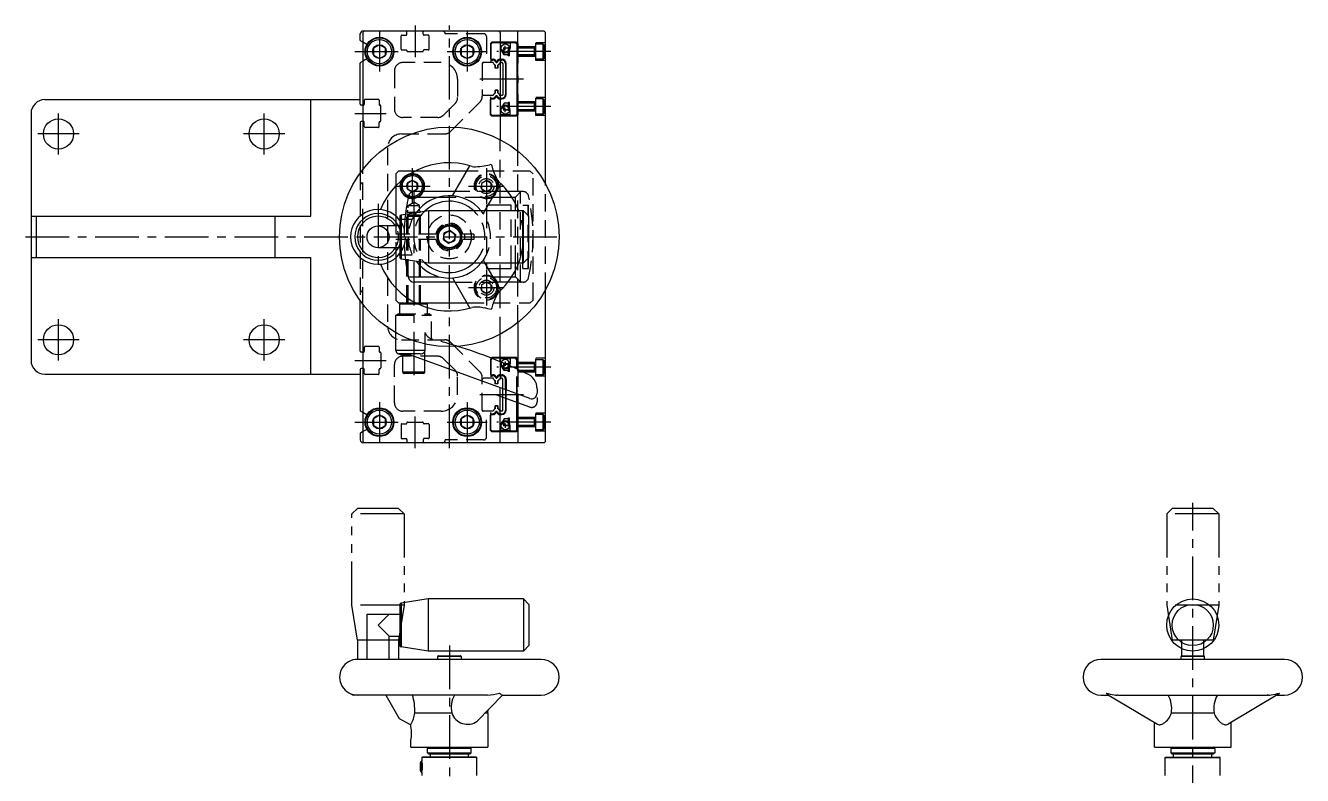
# Model space of a CAD drawing. Extents: x -2 to 500, y -8 to 573.
# Drawn here: x -2 to 463.5, y 299.7 to 572.9 of the extents above; entities that cross this region are included whole.
import ezdxf

# ---------------------------------------------------------------- set-up
doc = ezdxf.new("R2010")
doc.units = 0
doc.header["$LTSCALE"] = 0.5
for name, pattern in [('CENTER', [50.8, 31.75, -6.35, 6.35, -6.35]), ('DASHED', [19.05, 12.7, -6.35]), ('PHANTOM', [63.5, 31.75, -6.35, 6.35, -6.35, 6.35, -6.35])]:
    doc.linetypes.add(name, pattern=pattern)
for name, color, linetype in [('MSM_CENTER', 1, 'CENTER'), ('MSM_CONTINUOUS', 7, 'CONTINUOUS'), ('MSM_DASHED', 4, 'DASHED'), ('MSM_IMAGINARY', 6, 'PHANTOM')]:
    doc.layers.add(name, color=color, linetype=linetype)

msp = doc.modelspace()

# ---------------------------------------------------------------- linework, layer by layer
at = {"layer": 'MSM_CENTER'}
for p, q in [((140, 572.93), (140, 561.43)), ((152.5, 418.93), (152.5, 572.93)), ((127, 570.68), (127, 556.18)), ((159, 570.68), (159, 556.18)), ((118, 563.43), (134.25, 563.43)), ((151.75, 563.43), (166.25, 563.43)), ((189.5, 563.43), (169.79, 563.43)), ((179.5, 553.43), (162.5, 553.43)), ((10, 525.93), (10, 540.93)), ((85, 525.93), (85, 540.93)), ((118, 540.93), (129.5, 540.93)), ((189.5, 543.43), (169.79, 543.43)), ((17.5, 533.43), (2.5, 533.43)), ((92.5, 533.43), (77.5, 533.43)), ((139, 520.93), (139, 507.93)), ((166, 520.93), (166, 507.93)), ((132.5, 514.43), (145.5, 514.43)), ((139.5, 512.19), (139.5, 444.13)), ((159.5, 514.43), (172.5, 514.43)), ((126.5, 507.93), (126.5, 483.93)), ((-2, 495.93), (194.5, 495.93)), ((166, 483.93), (166, 470.93)), ((159.5, 477.43), (172.5, 477.43)), ((10, 450.93), (10, 465.93)), ((85, 450.93), (85, 465.93)), ((17.5, 458.43), (2.5, 458.43)), ((92.5, 458.43), (77.5, 458.43)), ((118, 450.93), (129.5, 450.93)), ((189.5, 448.43), (169.79, 448.43)), ((179.5, 438.43), (162.5, 438.43)), ((127, 435.68), (127, 421.18)), ((159, 435.68), (159, 421.18)), ((118, 428.43), (134.25, 428.43)), ((140, 418.93), (140, 430.43)), ((151.75, 428.43), (166.25, 428.43)), ((189.5, 428.43), (169.79, 428.43)), ((423.49, 8), (423.49, 399)), ((152.5, 347.05), (152.5, 8))]:
    msp.add_line(p, q, dxfattribs=at)
at = {"layer": 'MSM_CONTINUOUS'}
for p, q in [((120, 567.64), (120, 569.93)), ((121.5, 570.93), (121, 570.43)), ((121.5, 570.93), (121, 570.93)), ((121, 570.43), (121, 520.7)), ((177.5, 570.93), (121.5, 570.93)), ((170.5, 570.93), (171, 570.43)), ((171, 570.43), (171, 531.39)), ((177.5, 527.15), (177.5, 570.93)), ((187, 570.93), (177.5, 570.93)), ((187.5, 570.43), (187, 570.93)), ((187.5, 515.29), (187.5, 570.43)), ((121, 566.89), (120.15, 567.38)), ((127, 565.93), (124.83, 564.68)), ((124.83, 564.68), (124.83, 562.18)), ((129.17, 564.68), (127, 565.93)), ((129.17, 562.18), (129.17, 564.68)), ((159, 565.93), (156.83, 564.68)), ((156.83, 564.68), (156.83, 562.18)), ((161.17, 564.68), (159, 565.93)), ((161.17, 562.18), (161.17, 564.68)), ((177, 566.93), (171, 566.93)), ((176.7, 566.73), (171, 566.73)), ((171.1, 566.68), (171, 566.68)), ((171.1, 564.73), (171.1, 566.68)), ((174.7, 566.48), (171.1, 566.48)), ((173.7, 564.73), (172.1, 564.73)), ((172.9, 563.93), (172.9, 565.53)), ((176.6, 566.68), (174.7, 566.68)), ((174.7, 566.68), (174.7, 564.73)), ((177.1, 566.18), (176.6, 566.68)), ((177.2, 566.23), (176.7, 566.73)), ((177.5, 566.43), (177, 566.93)), ((177.1, 566.18), (177.1, 540.68)), ((177.2, 566.23), (177.2, 540.63)), ((177.5, 566.43), (177.5, 559.23)), ((120, 544.23), (120, 559.21)), ((121, 559.96), (120.15, 559.47)), ((124.83, 562.18), (127, 560.93)), ((127, 560.93), (129.17, 562.18)), ((156.83, 562.18), (159, 560.93)), ((159, 560.93), (161.17, 562.18)), ((171.7, 559.43), (171, 559.43)), ((171.01, 560.66), (171.01, 560.36)), ((171.01, 560.66), (171.63, 560.66)), ((171.01, 560.36), (171.63, 560.36)), ((171.63, 560.36), (171.63, 560.66)), ((172, 559.13), (171.7, 559.43)), ((172, 559.13), (172, 547.73)), ((172.93, 559.06), (172.93, 547.8)), ((172.93, 559.06), (173.23, 559.06)), ((173.23, 547.8), (173.23, 559.06)), ((177.25, 558.83), (177.5, 559.23)), ((177.25, 558.83), (177.25, 548.03)), ((177.5, 554.63), (177.25, 555.03)), ((177.5, 554.63), (177.5, 552.23)), ((173.23, 553.43), (172.93, 553.43)), ((177.5, 552.23), (177.25, 551.83)), ((5, 545.93), (120, 545.93)), ((102, 503.43), (102, 545.93)), ((171.7, 547.43), (171, 547.43)), ((171.01, 546.2), (171.01, 546.5)), ((171.01, 546.5), (171.63, 546.5)), ((171.01, 546.2), (171.63, 546.2)), ((171.63, 546.5), (171.63, 546.2)), ((172, 547.73), (171.7, 547.43)), ((172.93, 547.8), (173.23, 547.8)), ((177.25, 548.03), (177.5, 547.63)), ((177.5, 547.63), (177.5, 540.43)), ((0, 540.93), (0, 450.93)), ((121, 543.93), (120.3, 543.93)), ((171.1, 540.18), (171, 540.18)), ((176.7, 540.13), (171, 540.13)), ((171.1, 542.13), (171.1, 540.18)), ((174.7, 540.38), (171.1, 540.38)), ((173.7, 542.13), (172.1, 542.13)), ((172.9, 541.33), (172.9, 542.93)), ((174.7, 540.18), (174.7, 542.13)), ((176.6, 540.18), (174.7, 540.18)), ((177.1, 540.68), (176.6, 540.18)), ((177.2, 540.63), (176.7, 540.13)), ((177.5, 540.43), (177, 539.93)), ((120, 537.63), (120, 519.37)), ((121, 537.93), (120.3, 537.93)), ((177, 539.93), (171, 539.93)), ((153.63, 510.88), (159.97, 521.87)), ((158.85, 519.93), (140.13, 519.93)), ((133, 514.6), (133, 503.53)), ((139, 516.43), (137.27, 515.43)), ((137.27, 515.43), (137.27, 513.43)), ((137.27, 513.43), (139, 512.43)), ((140.73, 515.43), (139, 516.43)), ((139, 512.43), (140.73, 513.43)), ((154.52, 512.43), (139.59, 512.43)), ((140.73, 513.43), (140.73, 515.43)), ((165.49, 505.43), (171.23, 515.37)), ((173.87, 512.43), (169.53, 512.43)), ((137.54, 510.43), (137.63, 510.86)), ((137.54, 510.43), (148.67, 510.43)), ((175, 507.43), (166.65, 507.43)), ((168.38, 510.43), (175.28, 510.43)), ((175, 505.43), (175, 507.43)), ((176.55, 505.43), (176.55, 508.21)), ((0, 503.43), (102, 503.43)), ((1.83, 503.43), (1.83, 488.43)), ((88.98, 488.43), (88.98, 503.43)), ((134.5, 503.38), (134.5, 488.47)), ((144.84, 505.43), (134.93, 503.88)), ((134.93, 503.88), (134.93, 487.98)), ((179.5, 505.43), (144.84, 505.43)), ((144.84, 505.43), (144.84, 486.43)), ((166, 506.31), (166, 505.43)), ((181.5, 503.43), (179.5, 505.43)), ((179.5, 486.43), (179.5, 505.43)), ((181.5, 488.43), (181.5, 503.43)), ((134.5, 499.93), (126.5, 499.93)), ((134.1, 502.43), (134.5, 502.43)), ((150.57, 499.72), (150.42, 500.03)), ((152.81, 498.26), (150.63, 497.36)), ((151.19, 499.97), (151.08, 500.3)), ((152.81, 498.26), (154.68, 496.83)), ((179.3, 492.64), (179.3, 499.21)), ((150.32, 495.03), (150.63, 497.36)), ((150.32, 495.03), (152.19, 493.59)), ((152.19, 493.59), (154.37, 494.49)), ((154.68, 496.83), (154.37, 494.49)), ((134.5, 491.93), (126.5, 491.93)), ((134.1, 489.43), (134.5, 489.43)), ((-0.02, 488.43), (1.82, 488.43)), ((1.83, 488.43), (102, 488.43)), ((102, 445.93), (102, 488.43)), ((133, 488.33), (133, 477.25)), ((134.93, 487.98), (144.84, 486.43)), ((144.84, 486.43), (179.5, 486.43)), ((171.23, 476.48), (165.49, 486.43)), ((166, 486.43), (166, 485.54)), ((166.65, 484.43), (175, 484.43)), ((175, 484.43), (175, 486.43)), ((176.55, 483.65), (176.55, 486.43)), ((179.5, 486.43), (181.5, 488.43)), ((137.54, 481.43), (148.67, 481.43)), ((137.54, 481.43), (137.63, 481)), ((153.63, 480.97), (159.97, 469.98)), ((168.38, 481.43), (175.28, 481.43)), ((154.52, 479.43), (139.59, 479.43)), ((173.87, 479.43), (169.53, 479.43)), ((187.5, 421.43), (187.5, 476.56)), ((120, 454.23), (120, 472.73)), ((121, 471.39), (121, 421.43)), ((140.13, 471.93), (158.85, 471.93)), ((144.5, 471.43), (141.15, 471.43)), ((144.5, 471.43), (144, 471.93)), ((144.5, 470.14), (144.5, 471.43)), ((133, 454.57), (133, 461)), ((177.5, 464.7), (177.5, 447.59)), ((143.65, 454.57), (143.65, 456.92)), ((171, 450.44), (171, 460.46)), ((121, 453.93), (120.3, 453.93)), ((143.65, 454.57), (133, 454.57)), ((141.86, 453.31), (133.97, 453.31)), ((138.03, 452.99), (135.4, 452.99)), ((135.5, 446.63), (135.5, 452.99)), ((181.82, 437.05), (137.14, 453.31)), ((143.5, 446.63), (143.5, 454.07)), ((177, 451.93), (171, 451.93)), ((176.7, 451.73), (171, 451.73)), ((171.1, 451.68), (171, 451.68)), ((171.1, 450.4), (171.1, 451.68)), ((176.6, 451.68), (174.7, 451.68)), ((174.7, 451.68), (174.7, 449.73)), ((177.1, 451.18), (176.6, 451.68)), ((177.2, 451.23), (176.7, 451.73)), ((177.5, 451.43), (177, 451.93)), ((120, 447.63), (120, 432.64)), ((121, 447.93), (120.3, 447.93)), ((174.7, 451.48), (171.1, 451.48)), ((173.7, 449.73), (172.1, 449.73)), ((172.9, 450.53), (172.9, 448.93)), ((177.1, 447.78), (177.1, 451.18)), ((177.2, 447.73), (177.2, 451.23)), ((5, 445.93), (120, 445.93)), ((143.5, 446.63), (135.5, 446.63)), ((143, 446.13), (136, 446.13)), ((171, 421.43), (171, 440.98)), ((172, 432.73), (172, 440.62)), ((172.93, 440.28), (172.93, 432.8)), ((173.23, 438.43), (172.93, 438.43)), ((173.23, 432.8), (173.23, 440.17)), ((177.1, 425.68), (177.1, 438.76)), ((177.2, 425.63), (177.2, 438.73)), ((177.25, 433.03), (177.25, 438.71)), ((177.5, 438.62), (177.5, 420.93)), ((184.5, 440.51), (184.5, 438.93)), ((177.5, 437.23), (177.25, 436.83)), ((177.25, 433.03), (177.5, 432.63)), ((121, 431.89), (120.15, 432.38)), ((127, 430.93), (124.83, 429.68)), ((124.83, 429.68), (124.83, 427.18)), ((129.17, 429.68), (127, 430.93)), ((129.17, 427.18), (129.17, 429.68)), ((159, 430.93), (156.83, 429.68)), ((156.83, 429.68), (156.83, 427.18)), ((161.17, 429.68), (159, 430.93)), ((161.17, 427.18), (161.17, 429.68)), ((171.7, 432.43), (171, 432.43)), ((171.01, 431.2), (171.01, 431.5)), ((171.01, 431.5), (171.63, 431.5)), ((171.01, 431.2), (171.63, 431.2)), ((171.63, 431.5), (171.63, 431.2)), ((172, 432.73), (171.7, 432.43)), ((172.93, 432.8), (173.23, 432.8)), ((120, 424.21), (120, 421.93)), ((121, 424.96), (120.15, 424.47)), ((124.83, 427.18), (127, 425.93)), ((127, 425.93), (129.17, 427.18)), ((156.83, 427.18), (159, 425.93)), ((159, 425.93), (161.17, 427.18)), ((171.1, 425.18), (171, 425.18)), ((176.7, 425.13), (171, 425.13)), ((177, 424.93), (171, 424.93)), ((171.1, 427.13), (171.1, 425.18)), ((174.7, 425.38), (171.1, 425.38)), ((173.7, 427.13), (172.1, 427.13)), ((172.9, 427.93), (172.9, 426.33)), ((174.7, 425.18), (174.7, 427.13)), ((176.6, 425.18), (174.7, 425.18)), ((177.1, 425.68), (176.6, 425.18)), ((177.2, 425.63), (176.7, 425.13)), ((177.5, 425.43), (177, 424.93)), ((121, 421.43), (121.5, 420.93)), ((187, 420.93), (121, 420.93)), ((171, 421.43), (170.5, 420.93)), ((187.5, 421.43), (187, 420.93)), ((187.5, 421.43), (187, 420.93)), ((144.83, 364), (134.92, 362.43)), ((179.5, 364), (144.83, 364)), ((144.83, 364), (144.83, 345)), ((179.5, 364), (179.5, 345)), ((179.5, 364), (181.5, 362)), ((122.5, 342), (122.5, 358.5)), ((122.5, 358.5), (134.5, 358.5)), ((130.5, 358.5), (126.5, 354.5)), ((134.5, 361.94), (134.5, 347.06)), ((134.92, 362.43), (134.92, 346.57)), ((181.5, 362), (181.5, 347)), ((126.5, 354.5), (130.5, 350.5)), ((130.5, 342), (130.5, 350.5)), ((130.5, 350.5), (134.5, 350.5)), ((144.83, 345), (134.92, 346.57)), ((179.5, 345), (144.83, 345)), ((179.5, 345), (181.5, 347)), ((419.49, 343.3), (419.49, 345.88)), ((427.48, 343.3), (427.48, 345.88)), ((186, 342), (119, 342)), ((156.75, 343.05), (148.25, 343.05)), ((148.25, 342), (148.25, 343.05)), ((148.5, 343.3), (156.5, 343.3)), ((156.75, 343.05), (156.75, 342)), ((456.99, 342), (389.99, 342)), ((419.24, 342), (419.24, 343.05)), ((427.74, 343.05), (419.24, 343.05)), ((419.49, 343.3), (427.49, 343.3)), ((427.73, 342), (427.73, 343.05)), ((116.04, 329.72), (117.43, 329)), ((166.39, 329), (117.43, 329)), ((119.14, 329), (120.04, 329.05)), ((120.04, 329.05), (119.98, 329)), ((129.33, 329), (134.17, 320.43)), ((162.69, 319.47), (171.88, 329)), ((171.88, 329), (186, 329)), ((389.99, 329), (392.7, 329)), ((392.42, 329.17), (410.62, 318.4)), ((396.21, 329), (396.21, 329.01)), ((396.21, 329), (450.77, 329)), ((454.56, 329.17), (436.36, 318.4)), ((450.77, 329), (450.77, 329.01)), ((454.28, 329), (456.99, 329)), ((139.94, 322.5), (153.43, 322.5)), ((165.61, 322.5), (166.5, 322.5)), ((166.5, 322.5), (166.59, 323.51)), ((166.5, 322.5), (166.5, 310)), ((415.7, 322.5), (431.28, 322.5)), ((134.17, 320.43), (138.5, 318.2)), ((138.5, 317.5), (138.5, 318.2)), ((409.49, 310), (409.49, 319.06)), ((437.49, 310), (437.49, 319.06)), ((138.5, 310), (138.5, 312.5)), ((138.5, 310), (166.5, 310)), ((144.5, 309.5), (145, 310)), ((144.5, 307.9), (144.5, 309.5)), ((160.5, 309.5), (144.5, 309.5)), ((144.5, 307.9), (160.5, 307.9)), ((145, 307.4), (144.5, 307.9)), ((160, 307.4), (145, 307.4)), ((145.5, 307.4), (145.5, 306.4)), ((159.5, 306.4), (159.5, 307.4)), ((160.5, 309.5), (160, 310)), ((160, 307.4), (160.5, 307.9)), ((160.5, 307.9), (160.5, 309.5)), ((409.49, 310), (437.49, 310)), ((415.49, 309.5), (415.99, 310)), ((415.49, 309.5), (415.99, 310)), ((431.49, 309.5), (415.49, 309.5)), ((415.49, 309.5), (415.49, 307.9)), ((415.49, 307.9), (431.49, 307.9)), ((415.49, 307.9), (415.99, 307.4)), ((430.99, 307.4), (415.99, 307.4)), ((416.49, 306.4), (416.49, 307.4)), ((430.49, 306.4), (430.49, 307.4)), ((431.49, 309.5), (430.99, 310)), ((431.49, 307.9), (430.99, 307.4)), ((431.49, 309.5), (431.49, 307.9)), ((142, 304.47), (142.25, 304.9)), ((142, 301.33), (142, 304.47)), ((142.25, 300.9), (142.25, 304.9)), ((142.5, 304.9), (142.25, 304.9)), ((142.5, 306.2), (142.7, 306.4)), ((162.5, 306.2), (142.5, 306.2)), ((142.5, 306.2), (142.5, 304.9)), ((162.3, 306.4), (142.7, 306.4)), ((162.3, 306.4), (162.5, 306.2)), ((162.5, 299.7), (162.5, 306.2)), ((413.49, 306.2), (413.69, 306.4)), ((413.49, 306.2), (433.49, 306.2)), ((413.49, 299.7), (413.49, 306.2)), ((413.69, 306.4), (433.29, 306.4)), ((433.49, 306.2), (433.29, 306.4)), ((433.49, 299.7), (433.49, 306.2)), ((142.25, 300.9), (142, 301.33)), ((142.25, 300.9), (142.5, 300.9)), ((142.5, 300.9), (142.5, 299.7))]:
    msp.add_line(p, q, dxfattribs=at)
for centre, radius in [((127, 563.43), 5.25), ((127, 563.43), 5), ((159, 563.43), 5.25), ((159, 563.43), 5), ((127, 563.43), 4.4), ((127, 563.43), 2.5), ((159, 563.43), 4.4), ((159, 563.43), 2.5), ((172.9, 564.73), 1.5), ((172.9, 542.13), 1.5), ((10, 533.43), 5.5), ((85, 533.43), 5.5), ((152.5, 495.93), 40), ((139, 514.43), 2), ((126.5, 495.93), 4), ((152.5, 495.93), 4.25), ((152.5, 495.93), 4), ((152.5, 495.93), 2.04), ((10, 458.43), 5.5), ((85, 458.43), 5.5), ((127, 428.43), 5.25), ((127, 428.43), 5), ((159, 428.43), 5.25), ((159, 428.43), 5), ((127, 428.43), 4.4), ((127, 428.43), 2.5), ((159, 428.43), 4.4), ((159, 428.43), 2.5), ((172.9, 427.13), 1.5), ((423.49, 354.5), 9.5), ((423.49, 354.5), 7.5)]:
    msp.add_circle(centre, radius, dxfattribs=at)
for centre, radius, start, end in [((121, 569.93), 1, 90, 180), ((120.3, 567.64), 0.3, 180, 240), ((172.9, 564.73), 1.8, 180, 0), ((120.3, 559.21), 0.3, 120, 180), ((171.01, 559.36), 1.3, 90, 90.2346), ((171.01, 559.36), 1, 90, 90.3049), ((171.63, 559.06), 1.6, 0.0008, 89.9992), ((171.63, 559.06), 1.3, 0, 90), ((5, 540.93), 5, 90, 180), ((171.01, 547.5), 1, 269.6951, 270), ((171.01, 547.5), 1.3, 269.7654, 270), ((171.63, 547.8), 1.3, 270, 0), ((171.63, 547.8), 1.6, 270.0008, 359.9992), ((120.3, 544.23), 0.3, 180, 270), ((172.9, 542.13), 1.8, 0, 180), ((120.3, 537.63), 0.3, 90, 180), ((152.5, 495.93), 27, 72.0545, 158.355), ((161.82, 525.1), 3.62, 254.0665, 272.3861), ((161.58, 539.48), 18, 271.237, 281.5836), ((155.91, 573.39), 52.38, 280.2104, 283.0851), ((205.65, 533.55), 39.5, 196.4338, 202.9358), ((139, 514.43), 4.25, 142.8384, 249.9241), ((139, 514.43), 3.75, 327.769, 248.9029), ((139, 514.43), 4.25, 331.9275, 109.4003), ((139, 514.43), 4.5, 333.6122, 99.4877), ((175.21, 520.23), 6.29, 199.323, 222.6365), ((139, 514.43), 4.5, 152.751, 250.3739), ((139.59, 510.43), 2, 90, 167.5131), ((166, 514.43), 4.25, 331.9275, 347.2495), ((166, 514.43), 4.5, 332.734, 355.5879), ((152.5, 495.93), 27, 20.6007, 47.9613), ((205.06, 495.93), 69.06, 167.8803, 174.5995), ((152.5, 495.93), 15, 39.3014, 144.0788), ((152.5, 495.93), 13, 46.9582, 134.4812), ((126.5, 495.93), 10, 36.8355, 323.1645), ((126.5, 495.93), 8.5, 19.678, 340.322), ((126.5, 495.93), 7.5, 32.231, 327.769), ((135, 503.38), 0.5, 98.885, 180), ((152.5, 495.93), 4.6, 116.9483, 107.9483), ((205.06, 495.93), 69.06, 185.4005, 192.1197), ((152.5, 495.93), 27, 201.645, 287.9696), ((135, 488.47), 0.5, 180, 261.115), ((152.5, 495.93), 15, 215.9226, 320.698), ((152.5, 495.93), 13, 225.5203, 313.0409), ((152.5, 495.93), 27, 312.0501, 339.399), ((139.59, 481.43), 2, 192.4869, 270), ((175.21, 471.62), 6.29, 137.3635, 160.677), ((166, 477.43), 4.25, 12.7458, 28.0725), ((166, 477.43), 4.5, 4.4121, 26.3878), ((161.82, 466.76), 3.62, 87.6139, 105.9335), ((161.58, 452.38), 18, 78.4164, 88.763), ((205.65, 458.31), 39.5, 157.0642, 163.5662), ((155.91, 418.47), 52.38, 76.9149, 79.7896), ((120.3, 454.23), 0.3, 180, 270), ((134.3, 454.57), 1.3, 180, 255.4299), ((139.5, 474.57), 21.97, 255.4299, 259.2448), ((141.77, 455.69), 2.38, 271.9392, 313.654), ((142.73, 454.58), 0.927, 318.3009, 359.0362), ((102.05, 284.17), 180, 64.1431, 72.717), ((5, 450.93), 5, 180, 270), ((120.3, 447.63), 0.3, 90, 180), ((172.9, 449.73), 1.5, 333.489, 160.1742), ((172.9, 449.73), 1.8, 333.959, 0), ((136, 446.63), 0.5, 180, 270), ((143, 446.63), 0.5, 270, 360), ((178.5, 440.51), 6, 0, 70), ((182.5, 438.93), 2, 250, 360), ((120.3, 432.64), 0.3, 180, 240), ((171.01, 432.5), 1, 269.6951, 270), ((171.01, 432.5), 1.3, 269.7654, 270), ((172.9, 427.13), 1.8, 0, 180), ((171.63, 432.8), 1.6, 270.0008, 359.9992), ((171.63, 432.8), 1.3, 270, 0), ((120.3, 424.21), 0.3, 120, 180), ((121, 421.93), 1, 180, 270), ((135, 361.94), 0.5, 99, 180), ((135, 347.06), 0.5, 180, 261), ((119, 335.5), 6.5, 90.0069, 271.2501), ((148.5, 343.05), 0.25, 90, 180), ((156.5, 343.05), 0.25, 0, 90), ((186, 335.5), 6.5, 270, 90), ((389.99, 335.5), 6.5, 90, 270), ((419.49, 343.05), 0.25, 90, 180), ((427.49, 343.05), 0.25, 0, 90), ((456.99, 335.5), 6.5, 270, 90), ((119.9, 323.04), 20.04, 358.4678, 17.3123), ((161.94, 324.54), 8.75, 149.3292, 193.4595), ((166.41, 342.48), 13.48, 269.9182, 288.7196), ((173.33, 332.2), 3.6, 223.7895, 239.2334), ((171.9, 329.82), 0.816, 239.6799, 268.5219), ((393.67, 330.83), 2.09, 212.4186, 233.0263), ((397.22, 345.91), 17.04, 251.8233, 262.0604), ((395.54, 334.15), 5.16, 262.5906, 273.5834), ((396.22, 326.05), 2.96, 91.0762, 97.0687), ((396.17, 328.95), 0.0718, 56.3816, 89.413), ((406.02, 324.1), 9.81, 350.6198, 29.9615), ((440.96, 324.1), 9.81, 150.0385, 189.3802), ((450.81, 328.95), 0.0718, 90.587, 123.6184), ((450.75, 326.05), 2.96, 82.9313, 88.9238), ((451.44, 334.15), 5.16, 266.4166, 277.4094), ((449.75, 345.91), 17.04, 277.9396, 288.1767), ((453.3, 330.83), 2.09, 306.9737, 327.5814), ((126.46, 324.62), 13.64, 331.953, 351.0723), ((159.16, 324.36), 6.03, 197.9436, 305.8477), ((409.34, 324.26), 6.59, 302.3891, 344.5251), ((437.63, 324.26), 6.59, 195.4749, 237.6109), ((122.16, 314.99), 16.53, 351.3468, 8.7321), ((411.26, 319.28), 1.09, 233.9452, 270.2468), ((411.39, 319.71), 1.52, 265.4967, 283.0262), ((410.76, 322.2), 4.1, 283.6877, 301.0499), ((436.22, 322.2), 4.1, 238.9501, 256.3123), ((435.59, 319.71), 1.52, 256.9738, 274.5033), ((435.71, 319.28), 1.09, 269.7532, 306.0548), ((132.75, 302.9), 9.95, 348.4036, 11.5964)]:
    msp.add_arc(centre, radius, start, end, dxfattribs=at)
at = {"layer": 'MSM_DASHED'}
for p, q in [((134.9, 564.33), (134.9, 569.13)), ((135.2, 569.43), (136.7, 569.43)), ((137, 569.73), (137, 570.63)), ((143, 569.73), (143, 570.63)), ((144.8, 569.43), (143.3, 569.43)), ((145.1, 564.33), (145.1, 569.13)), ((165, 569.93), (151, 569.93)), ((166, 568.93), (166, 559.43)), ((122.45, 566.05), (121, 566.89)), ((135.2, 564.03), (136.7, 564.03)), ((137.3, 563.43), (142.7, 563.43)), ((144.8, 564.03), (143.3, 564.03)), ((168, 566.93), (167.5, 566.43)), ((167.5, 566.43), (167.5, 560.93)), ((168.1, 566.73), (167.6, 566.23)), ((168.1, 566.68), (167.6, 566.18)), ((167.6, 566.23), (167.6, 559.43)), ((171, 566.93), (168, 566.93)), ((171, 566.73), (168.1, 566.73)), ((171, 566.68), (168.1, 566.68)), ((169.3, 566.73), (169.3, 566.68)), ((170.1, 566.73), (170.1, 566.68)), ((172.5, 564.66), (171.79, 563.43)), ((172.5, 562.2), (171.79, 563.43)), ((183.53, 564.66), (172.5, 564.66)), ((172.5, 562.2), (172.5, 564.66)), ((174, 564.93), (173.53, 564.66)), ((174, 561.93), (174, 564.93)), ((184, 564.93), (174, 564.93)), ((174, 564.66), (174.27, 564.93)), ((174, 564.66), (174.27, 564.93)), ((174.27, 564.93), (174.27, 561.93)), ((184, 565.18), (177.5, 565.18)), ((184, 564.93), (183.53, 564.66)), ((183.53, 561.93), (183.53, 564.93)), ((187.5, 566.68), (184, 566.68)), ((184, 560.18), (184, 566.68)), ((186.7, 566.18), (184, 566.18)), ((186.7, 560.68), (186.7, 566.18)), ((186.7, 566.18), (187, 565.88)), ((186.7, 566.18), (187, 565.88)), ((187, 560.98), (187, 565.88)), ((122.45, 560.8), (121, 559.96)), ((149.5, 559.43), (135.5, 559.43)), ((165, 559.43), (164.5, 558.93)), ((164.5, 559.13), (164.5, 547.17)), ((168.44, 559.43), (164.8, 559.43)), ((167.5, 560.93), (167.6, 560.71)), ((167.6, 560.66), (168.39, 560.66)), ((167.6, 560.36), (168.39, 560.36)), ((168.39, 560.66), (168.39, 560.36)), ((168.65, 559.06), (168.44, 559.43)), ((169.52, 560.01), (169.26, 559.86)), ((169.26, 559.86), (169.35, 559.7)), ((169.61, 559.85), (169.35, 559.7)), ((169.52, 560.01), (169.61, 559.85)), ((169.62, 559.84), (169.61, 559.85)), ((169.61, 559.85), (169.61, 559.85)), ((169.61, 559.85), (169.62, 559.84)), ((169.88, 560.01), (169.79, 559.85)), ((169.79, 559.85), (169.79, 559.85)), ((169.79, 559.85), (170.05, 559.7)), ((169.88, 560.01), (170.14, 559.86)), ((170.05, 559.7), (170.14, 559.86)), ((170.96, 559.43), (170.75, 559.06)), ((171, 559.43), (170.96, 559.43)), ((183.53, 562.2), (172.5, 562.2)), ((174, 561.93), (173.53, 562.2)), ((174.27, 561.93), (174, 562.2)), ((174.27, 561.93), (174, 562.2)), ((184, 561.93), (174, 561.93)), ((184, 561.68), (177.5, 561.68)), ((184, 561.93), (183.53, 562.2)), ((186.7, 560.68), (184, 560.68)), ((187.5, 560.18), (184, 560.18)), ((187, 560.98), (186.7, 560.68)), ((187, 560.98), (186.7, 560.68)), ((132.5, 556.43), (132.5, 542.43)), ((169.2, 557.43), (169.2, 558.54)), ((169.2, 558.46), (169.25, 558.44)), ((170.2, 557.43), (169.2, 557.43)), ((169.25, 558.44), (169.25, 557.48)), ((169.25, 557.48), (170.15, 557.48)), ((170.2, 558.46), (170.15, 558.44)), ((170.15, 557.48), (170.15, 558.44)), ((170.2, 558.54), (170.2, 557.43)), ((155.5, 553.43), (155.5, 546.66)), ((169.2, 549.43), (169.2, 548.32)), ((170.2, 549.43), (169.2, 549.43)), ((169.25, 548.42), (169.25, 549.38)), ((169.25, 549.38), (170.15, 549.38)), ((170.15, 549.38), (170.15, 548.42)), ((170.2, 548.32), (170.2, 549.43)), ((121.5, 545.73), (121.5, 544.23)), ((126.6, 546.03), (121.8, 546.03)), ((126.9, 545.73), (126.9, 544.23)), ((152.88, 534.31), (163.62, 545.05)), ((165, 547.43), (164.5, 547.93)), ((168.44, 547.43), (165, 547.43)), ((167.5, 545.93), (167.6, 546.15)), ((167.5, 540.43), (167.5, 545.93)), ((167.6, 540.63), (167.6, 547.43)), ((167.6, 546.5), (168.39, 546.5)), ((167.6, 546.2), (168.39, 546.2)), ((168.39, 546.2), (168.39, 546.5)), ((168.65, 547.8), (168.44, 547.43)), ((169.2, 548.39), (169.25, 548.42)), ((169.26, 547), (169.35, 547.16)), ((169.52, 546.85), (169.26, 547)), ((169.61, 547.01), (169.35, 547.16)), ((169.52, 546.85), (169.61, 547)), ((169.62, 547.01), (169.61, 547.01)), ((169.61, 547.01), (169.61, 547)), ((169.61, 547), (169.62, 547.01)), ((169.79, 547.01), (170.05, 547.16)), ((169.79, 547.01), (169.79, 547.01)), ((169.88, 546.85), (169.79, 547.01)), ((169.88, 546.85), (170.14, 547)), ((170.05, 547.16), (170.14, 547)), ((170.2, 548.39), (170.15, 548.42)), ((170.96, 547.43), (170.75, 547.8)), ((171, 547.43), (170.96, 547.43)), ((172.5, 544.66), (171.79, 543.43)), ((172.5, 542.2), (172.5, 544.66)), ((183.53, 544.66), (172.5, 544.66)), ((174, 544.93), (173.53, 544.66)), ((174, 541.93), (174, 544.93)), ((184, 544.93), (174, 544.93)), ((174, 544.66), (174.27, 544.93)), ((174, 544.66), (174.27, 544.93)), ((174.27, 544.93), (174.27, 541.93)), ((184, 545.18), (177.5, 545.18)), ((183.53, 541.93), (183.53, 544.93)), ((184, 544.93), (183.53, 544.66)), ((187.5, 546.68), (184, 546.68)), ((184, 540.18), (184, 546.68)), ((186.7, 546.18), (184, 546.18)), ((186.7, 540.68), (186.7, 546.18)), ((186.7, 546.18), (187, 545.88)), ((187, 540.98), (187, 545.88)), ((121.2, 543.93), (121, 543.93)), ((127.5, 538.23), (127.5, 543.63)), ((154.62, 544.53), (150.39, 540.31)), ((168, 539.93), (167.5, 540.43)), ((168.1, 540.18), (167.6, 540.68)), ((168.1, 540.13), (167.6, 540.63)), ((171, 540.18), (168.1, 540.18)), ((171, 540.13), (168.1, 540.13)), ((169.3, 540.13), (169.3, 540.18)), ((170.1, 540.13), (170.1, 540.18)), ((172.5, 542.2), (171.79, 543.43)), ((183.53, 542.2), (172.5, 542.2)), ((174, 541.93), (173.53, 542.2)), ((174.27, 541.93), (174, 542.2)), ((174.27, 541.93), (174, 542.2)), ((184, 541.93), (174, 541.93)), ((184, 541.68), (177.5, 541.68)), ((184, 541.93), (183.53, 542.2)), ((186.7, 540.68), (184, 540.68)), ((187.5, 540.18), (184, 540.18)), ((187, 540.98), (186.7, 540.68)), ((187, 540.98), (186.7, 540.68)), ((121.2, 537.93), (121, 537.93)), ((121.5, 536.13), (121.5, 537.63)), ((126.6, 535.83), (121.8, 535.83)), ((126.9, 536.13), (126.9, 537.63)), ((148.27, 539.43), (135.5, 539.43)), ((171, 539.93), (168, 539.93)), ((135, 533.43), (150.76, 533.43)), ((171, 460.46), (171, 531.51)), ((130, 528.43), (130, 463.43)), ((177.5, 464.7), (177.5, 527.15)), ((120, 519.25), (120, 472.61)), ((121, 471.27), (121, 520.58)), ((133, 518.93), (134, 519.93)), ((133, 518.93), (133, 514.6)), ((140.13, 519.93), (134, 519.93)), ((182, 519.93), (158.85, 519.93)), ((183, 518.93), (182, 519.93)), ((183, 472.93), (183, 518.93)), ((169.53, 512.43), (154.52, 512.43)), ((166, 516.43), (164.27, 515.43)), ((164.27, 515.43), (164.27, 513.43)), ((164.27, 513.43), (166, 512.43)), ((167.73, 515.43), (166, 516.43)), ((166, 512.43), (167.73, 513.43)), ((167.73, 513.43), (167.73, 515.43)), ((179.41, 512.43), (173.87, 512.43)), ((178.45, 512.33), (176.55, 510.43)), ((178.45, 479.53), (178.45, 512.43)), ((187.5, 476.56), (187.5, 515.29)), ((137.43, 507.33), (139.5, 508.52)), ((141.57, 507.33), (139.5, 508.52)), ((148.67, 510.43), (168.38, 510.43)), ((166.65, 507.43), (166, 507.43)), ((166, 507.43), (166, 506.31)), ((175.28, 510.43), (176.55, 510.43)), ((176.55, 508.21), (176.55, 510.43)), ((179.3, 507.43), (181.33, 507.43)), ((179.3, 499.21), (179.3, 507.43)), ((181.25, 484.43), (181.25, 507.43)), ((181.33, 484.43), (181.33, 507.43)), ((133, 503.53), (133, 488.33)), ((137, 504.93), (137.43, 505.68)), ((137, 504.93), (142, 504.93)), ((137, 496.93), (137, 504.93)), ((137, 496.93), (137, 504.93)), ((137.43, 503.93), (137, 503.49)), ((137, 503.49), (142, 503.49)), ((137.43, 496.93), (137.43, 507.33)), ((137.43, 507.33), (141.57, 507.33)), ((137.43, 503.93), (141.57, 503.93)), ((141.57, 496.93), (141.57, 507.33)), ((142, 504.93), (141.57, 505.68)), ((141.57, 503.93), (142, 503.49)), ((142, 496.93), (142, 504.93)), ((142, 496.93), (142, 504.93)), ((164.89, 504.38), (165.49, 505.43)), ((166, 505.43), (166, 486.43)), ((175, 486.43), (175, 505.43)), ((176.55, 486.43), (176.55, 505.43)), ((134.5, 502.43), (138.98, 502.43)), ((147.6, 496.93), (133, 496.93)), ((147.6, 494.93), (133, 494.93)), ((137, 471.93), (137, 494.93)), ((137.43, 471.93), (137.43, 494.93)), ((141.57, 471.93), (141.57, 494.93)), ((142, 471.93), (142, 494.93)), ((161.42, 496.93), (157.4, 496.93)), ((161.42, 494.93), (157.4, 494.93)), ((158.2, 494.93), (158.2, 496.93)), ((161.42, 496.93), (161.42, 494.93)), ((134.5, 489.43), (138.98, 489.43)), ((179.3, 484.43), (179.3, 492.64)), ((165.49, 486.43), (164.89, 487.47)), ((166, 485.54), (166, 484.43)), ((166, 484.43), (166.65, 484.43)), ((179.3, 484.43), (181.33, 484.43)), ((175.28, 481.43), (176.55, 481.43)), ((176.55, 481.43), (176.55, 483.65)), ((176.55, 481.43), (178.45, 479.53)), ((133, 477.25), (133, 472.93)), ((154.52, 479.43), (169.53, 479.43)), ((166, 479.43), (164.27, 478.43)), ((164.27, 478.43), (164.27, 476.43)), ((164.27, 476.43), (166, 475.43)), ((167.73, 478.43), (166, 479.43)), ((166, 475.43), (167.73, 476.43)), ((167.73, 476.43), (167.73, 478.43)), ((179.41, 479.43), (173.87, 479.43)), ((134, 471.93), (133, 472.93)), ((133, 472.93), (134, 471.93)), ((134, 471.93), (140.13, 471.93)), ((134.5, 471.43), (135, 471.93)), ((141.15, 471.43), (134.5, 471.43)), ((134.5, 467.93), (134.5, 471.43)), ((158.85, 471.93), (182, 471.93)), ((182, 471.93), (183, 472.93)), ((133, 467.43), (133.87, 467.93)), ((133, 467.43), (146, 467.43)), ((133, 461), (133, 467.43)), ((133.87, 467.93), (145.13, 467.93)), ((144.5, 467.93), (144.5, 470.14)), ((146, 467.43), (145.13, 467.93)), ((146, 458.73), (146, 467.43)), ((143.65, 456.92), (143.65, 461.07)), ((135, 458.43), (150.76, 458.43)), ((152.88, 457.55), (163.62, 446.81)), ((121.2, 453.93), (121, 453.93)), ((121.5, 455.73), (121.5, 454.23)), ((126.6, 456.03), (121.8, 456.03)), ((126.9, 455.73), (126.9, 454.23)), ((127.5, 453.63), (127.5, 448.23)), ((148.27, 452.43), (135.5, 452.43)), ((154.62, 447.32), (150.39, 451.55)), ((168, 451.93), (167.5, 451.43)), ((168.1, 451.73), (167.6, 451.23)), ((168.1, 451.68), (167.6, 451.18)), ((171, 451.93), (168, 451.93)), ((171, 451.73), (168.1, 451.73)), ((171, 451.68), (168.1, 451.68)), ((169.3, 451.73), (169.3, 451.68)), ((170.1, 451.73), (170.1, 451.68)), ((187.5, 451.68), (184, 451.68)), ((184, 445.18), (184, 451.68)), ((121.2, 447.93), (121, 447.93)), ((121.5, 446.13), (121.5, 447.63)), ((126.9, 446.13), (126.9, 447.63)), ((132.5, 435.43), (132.5, 449.43)), ((167.5, 451.43), (167.5, 445.93)), ((167.6, 451.23), (167.6, 444.43)), ((171, 450.44), (171, 440.98)), ((171.1, 449.73), (171.1, 450.4)), ((172.5, 449.66), (171.79, 448.43)), ((172.5, 447.2), (171.79, 448.43)), ((183.53, 449.66), (172.5, 449.66)), ((172.5, 447.2), (172.5, 449.66)), ((183.53, 447.2), (172.5, 447.2)), ((174, 449.93), (173.53, 449.66)), ((174, 446.93), (173.53, 447.2)), ((174, 446.93), (174, 449.93)), ((174, 449.66), (174.27, 449.93)), ((184, 449.93), (174, 449.93)), ((174, 449.66), (174.27, 449.93)), ((174.27, 446.93), (174, 447.2)), ((174.27, 446.93), (174, 447.2)), ((184, 446.93), (174, 446.93)), ((174.27, 449.93), (174.27, 446.93)), ((177.1, 438.76), (177.1, 447.78)), ((177.2, 438.73), (177.2, 447.73)), ((184, 450.18), (177.5, 450.18)), ((177.5, 447.59), (177.5, 438.62)), ((183.53, 446.93), (183.53, 449.93)), ((184, 449.93), (183.53, 449.66)), ((184, 446.93), (183.53, 447.2)), ((186.7, 451.18), (184, 451.18)), ((186.7, 451.18), (187, 450.88)), ((186.7, 445.68), (186.7, 451.18)), ((186.7, 451.18), (187, 450.88)), ((187, 445.98), (187, 450.88)), ((126.6, 445.83), (121.8, 445.83)), ((155.5, 438.43), (155.5, 445.2)), ((164.5, 432.73), (164.5, 444.68)), ((165, 444.43), (164.5, 443.93)), ((168.44, 444.43), (165, 444.43)), ((167.5, 445.93), (167.6, 445.71)), ((167.6, 445.66), (168.39, 445.66)), ((167.6, 445.36), (168.39, 445.36)), ((168.39, 445.66), (168.39, 445.36)), ((168.65, 444.06), (168.44, 444.43)), ((169.2, 442.43), (169.2, 443.54)), ((169.2, 443.46), (169.25, 443.44)), ((170.2, 442.43), (169.2, 442.43)), ((169.25, 443.44), (169.25, 442.48)), ((169.25, 442.48), (170.15, 442.48)), ((169.52, 445.01), (169.26, 444.86)), ((169.26, 444.86), (169.35, 444.7)), ((169.61, 444.85), (169.35, 444.7)), ((169.52, 445.01), (169.61, 444.85)), ((169.62, 444.84), (169.61, 444.85)), ((169.61, 444.85), (169.61, 444.85)), ((169.61, 444.85), (169.62, 444.84)), ((169.88, 445.01), (169.79, 444.85)), ((169.79, 444.85), (169.79, 444.85)), ((169.79, 444.85), (170.05, 444.7)), ((169.88, 445.01), (170.14, 444.86)), ((170.05, 444.7), (170.14, 444.86)), ((170.2, 443.46), (170.15, 443.44)), ((170.15, 442.48), (170.15, 443.44)), ((170.2, 443.54), (170.2, 442.43)), ((170.96, 444.43), (170.75, 444.06)), ((171.7, 444.43), (170.96, 444.43)), ((171.01, 445.66), (171.01, 445.36)), ((171.01, 445.66), (171.63, 445.66)), ((171.01, 445.36), (171.63, 445.36)), ((171.63, 445.36), (171.63, 445.66)), ((172, 444.13), (171.7, 444.43)), ((172, 440.62), (172, 444.13)), ((172.93, 440.28), (172.93, 444.06)), ((172.93, 444.06), (173.23, 444.06)), ((173.23, 444.06), (173.23, 440.17)), ((177.25, 443.83), (177.5, 444.23)), ((177.25, 438.71), (177.25, 443.83)), ((184, 446.68), (177.5, 446.68)), ((186.7, 445.68), (184, 445.68)), ((187.5, 445.18), (184, 445.18)), ((187, 445.98), (186.7, 445.68)), ((187, 445.98), (186.7, 445.68)), ((177.5, 439.63), (177.25, 440.03)), ((165, 432.43), (164.5, 432.93)), ((169.2, 434.43), (169.2, 433.32)), ((170.2, 434.43), (169.2, 434.43)), ((169.2, 433.39), (169.25, 433.42)), ((169.25, 433.42), (169.25, 434.38)), ((169.25, 434.38), (170.15, 434.38)), ((170.15, 434.38), (170.15, 433.42)), ((170.2, 433.39), (170.15, 433.42)), ((170.2, 433.32), (170.2, 434.43)), ((122.45, 431.05), (121, 431.89)), ((149.5, 432.43), (135.5, 432.43)), ((137.3, 428.43), (142.7, 428.43)), ((168.44, 432.43), (164.8, 432.43)), ((166, 422.93), (166, 432.43)), ((167.5, 430.93), (167.6, 431.15)), ((167.5, 425.43), (167.5, 430.93)), ((167.6, 425.63), (167.6, 432.43)), ((167.6, 431.5), (168.39, 431.5)), ((167.6, 431.2), (168.39, 431.2)), ((168.39, 431.2), (168.39, 431.5)), ((168.65, 432.8), (168.44, 432.43)), ((169.26, 432), (169.35, 432.16)), ((169.52, 431.85), (169.26, 432)), ((169.61, 432.01), (169.35, 432.16)), ((169.52, 431.85), (169.61, 432)), ((169.62, 432.01), (169.61, 432.01)), ((169.61, 432.01), (169.61, 432)), ((169.61, 432), (169.62, 432.01)), ((169.79, 432.01), (170.05, 432.16)), ((169.79, 432.01), (169.79, 432.01)), ((169.88, 431.85), (169.79, 432.01)), ((169.88, 431.85), (170.14, 432)), ((170.05, 432.16), (170.14, 432)), ((170.96, 432.43), (170.75, 432.8)), ((171, 432.43), (170.96, 432.43)), ((172.5, 429.66), (171.79, 428.43)), ((172.5, 427.2), (171.79, 428.43)), ((183.53, 429.66), (172.5, 429.66)), ((172.5, 427.2), (172.5, 429.66)), ((174, 429.93), (173.53, 429.66)), ((174, 426.93), (174, 429.93)), ((184, 429.93), (174, 429.93)), ((174, 429.66), (174.27, 429.93)), ((174, 429.66), (174.27, 429.93)), ((174.27, 429.93), (174.27, 426.93)), ((184, 430.18), (177.5, 430.18)), ((184, 429.93), (183.53, 429.66)), ((183.53, 426.93), (183.53, 429.93)), ((184, 425.18), (184, 431.68)), ((187.5, 431.68), (184, 431.68)), ((186.7, 431.18), (184, 431.18)), ((186.7, 425.68), (186.7, 431.18)), ((186.7, 431.18), (187, 430.88)), ((187, 425.98), (187, 430.88)), ((122.45, 425.8), (121, 424.96)), ((134.9, 427.53), (134.9, 422.73)), ((135.2, 427.83), (136.7, 427.83)), ((144.8, 427.83), (143.3, 427.83)), ((145.1, 427.53), (145.1, 422.73)), ((168, 424.93), (167.5, 425.43)), ((168.1, 425.18), (167.6, 425.68)), ((168.1, 425.13), (167.6, 425.63)), ((171, 424.93), (168, 424.93)), ((171, 425.18), (168.1, 425.18)), ((171, 425.13), (168.1, 425.13)), ((169.3, 425.13), (169.3, 425.18)), ((170.1, 425.13), (170.1, 425.18)), ((183.53, 427.2), (172.5, 427.2)), ((174, 426.93), (173.53, 427.2)), ((174.27, 426.93), (174, 427.2)), ((174.27, 426.93), (174, 427.2)), ((184, 426.93), (174, 426.93)), ((184, 426.68), (177.5, 426.68)), ((184, 426.93), (183.53, 427.2)), ((186.7, 425.68), (184, 425.68)), ((187.5, 425.18), (184, 425.18)), ((187, 425.98), (186.7, 425.68)), ((187, 425.98), (186.7, 425.68)), ((135.2, 422.43), (136.7, 422.43)), ((137, 422.13), (137, 421.23)), ((143, 422.13), (143, 421.23)), ((144.8, 422.43), (143.3, 422.43)), ((165, 421.93), (151, 421.93))]:
    msp.add_line(p, q, dxfattribs=at)
for centre, radius in [((166, 514.43), 3.75), ((166, 514.43), 2.75), ((166, 514.43), 2), ((152.5, 495.93), 8), ((166, 477.43), 3.75), ((166, 477.43), 2.75), ((166, 477.43), 2)]:
    msp.add_circle(centre, radius, dxfattribs=at)
for centre, radius, start, end in [((135.2, 569.13), 0.3, 90, 180), ((136.7, 570.63), 0.3, 0, 90), ((136.7, 569.73), 0.3, 270, 0), ((143.3, 570.63), 0.3, 90, 180), ((143.3, 569.73), 0.3, 180, 270), ((144.8, 569.13), 0.3, 0, 90), ((150, 569.93), 1, 0, 90), ((165, 568.93), 1, 0, 90), ((135.2, 564.33), 0.3, 180, 270), ((136.7, 563.73), 0.3, 0, 90), ((137.3, 563.73), 0.3, 180, 270), ((142.7, 563.73), 0.3, 270, 0), ((143.3, 563.73), 0.3, 90, 180), ((144.8, 564.33), 0.3, 270, 0), ((135.5, 556.43), 3, 90, 180), ((149.5, 553.43), 6, 0, 90), ((164.8, 559.13), 0.3, 90, 180), ((168.39, 559.36), 1.3, 30, 90), ((168.39, 559.36), 1, 30, 90), ((169.79, 559.72), 1.32, 210, 243.402), ((169.7, 559.9), 0.4, 210, 330), ((171.01, 559.36), 1.3, 90.2346, 150), ((171.01, 559.36), 1, 90.3049, 150), ((169.61, 559.72), 1.32, 296.598, 330), ((121.8, 545.73), 0.3, 90, 180), ((126.6, 545.73), 0.3, 0, 90), ((152.5, 546.66), 3, 315, 0), ((161.5, 547.17), 3, 315, 0), ((168.39, 547.5), 1, 270, 330), ((168.39, 547.5), 1.3, 270, 330), ((169.79, 547.14), 1.32, 116.598, 150), ((169.7, 546.96), 0.4, 30, 150), ((171.01, 547.5), 1.3, 210, 269.7654), ((171.01, 547.5), 1, 210, 269.6951), ((169.61, 547.14), 1.32, 30, 63.402), ((121.2, 544.23), 0.3, 270, 0), ((127.2, 544.23), 0.3, 180, 270), ((127.2, 543.63), 0.3, 0, 90), ((135.5, 542.43), 3, 180, 270), ((148.27, 542.43), 3, 270, 315), ((121.2, 537.63), 0.3, 0, 90), ((121.8, 536.13), 0.3, 180, 270), ((126.6, 536.13), 0.3, 270, 0), ((127.2, 537.63), 0.3, 90, 180), ((127.2, 538.23), 0.3, 270, 0), ((135, 528.43), 5, 90, 180), ((150.76, 536.43), 3, 270, 315), ((139, 514.43), 4.5, 99.4877, 152.751), ((139, 514.43), 4.25, 109.4003, 142.8384), ((166, 514.43), 4.5, 355.5879, 332.7339), ((166, 514.43), 4.25, 347.2495, 331.9275), ((119.7, 514.51), 1.3, 0, 76.6576), ((139, 514.43), 4.5, 250.3739, 333.6122), ((139, 514.43), 4.25, 249.9241, 331.9275), ((139, 514.43), 3.75, 248.9029, 327.769), ((178.67, 512.13), 0.295, 93.8649, 138.2794), ((179.41, 510.43), 2, 12.4869, 90), ((113.94, 495.93), 69.06, 347.5131, 12.4869), ((152.5, 495.93), 15, 144.0788, 215.9226), ((152.5, 495.93), 13, 134.4812, 225.5203), ((152.5, 495.93), 13, 313.0409, 46.9582), ((152.5, 495.93), 15, 320.698, 39.3014), ((152.5, 495.93), 27, 339.399, 20.6007), ((126.5, 495.93), 7.5, 327.769, 32.231), ((126.5, 495.93), 10, 323.1645, 36.8355), ((126.5, 495.93), 8.5, 340.322, 19.678), ((205.06, 495.93), 69.06, 174.5995, 185.4005), ((152.5, 495.93), 5, 11.537, 168.463), ((152.5, 495.93), 5, 191.537, 348.463), ((166, 477.43), 4.5, 26.3878, 4.4121), ((166, 477.43), 4.25, 28.0725, 12.7458), ((178.67, 479.72), 0.295, 221.7206, 266.1351), ((179.41, 481.43), 2, 270, 347.5131), ((119.7, 477.11), 1.3, 283.3424, 0), ((135, 463.43), 5, 180, 270), ((147.4, 462.47), 4, 200.5, 250), ((102.05, 284.17), 180, 72.717, 75.8569), ((150.76, 455.43), 3, 45, 90), ((121.2, 454.23), 0.3, 270, 0), ((121.8, 455.73), 0.3, 90, 180), ((126.6, 455.73), 0.3, 0, 90), ((127.2, 454.23), 0.3, 180, 270), ((127.2, 453.63), 0.3, 0, 90), ((135.5, 449.43), 3, 90, 180), ((148.27, 449.43), 3, 45, 90), ((121.2, 447.63), 0.3, 0, 90), ((127.2, 447.63), 0.3, 90, 180), ((127.2, 448.23), 0.3, 270, 0), ((152.5, 445.2), 3, 0, 45), ((172.9, 449.73), 1.8, 180, 333.959), ((172.9, 449.73), 1.5, 160.1742, 333.489), ((121.8, 446.13), 0.3, 180, 270), ((126.6, 446.13), 0.3, 270, 0), ((161.5, 444.68), 3, 0, 45), ((168.39, 444.36), 1.3, 30, 90), ((168.39, 444.36), 1, 30, 90), ((169.79, 444.72), 1.32, 210, 243.402), ((169.7, 444.9), 0.4, 210, 330), ((171.01, 444.36), 1.3, 90, 150), ((171.01, 444.36), 1, 90, 150), ((169.61, 444.72), 1.32, 296.598, 330), ((171.63, 444.06), 1.6, 0.0008, 89.9992), ((171.63, 444.06), 1.3, 0, 90), ((149.5, 438.43), 6, 270, 0), ((135.5, 435.43), 3, 180, 270), ((169.79, 432.14), 1.32, 116.598, 150), ((169.61, 432.14), 1.32, 30, 63.402), ((137.3, 428.13), 0.3, 90, 180), ((142.7, 428.13), 0.3, 0, 90), ((164.8, 432.73), 0.3, 180, 270), ((168.39, 432.5), 1, 270, 330), ((168.39, 432.5), 1.3, 270, 330), ((169.7, 431.96), 0.4, 30, 150), ((171.01, 432.5), 1.3, 210, 269.7654), ((171.01, 432.5), 1, 210, 269.6951), ((135.2, 427.53), 0.3, 90, 180), ((136.7, 428.13), 0.3, 270, 0), ((143.3, 428.13), 0.3, 180, 270), ((144.8, 427.53), 0.3, 0, 90), ((135.2, 422.73), 0.3, 180, 270), ((136.7, 422.13), 0.3, 0, 90), ((136.7, 421.23), 0.3, 270, 0), ((143.3, 422.13), 0.3, 90, 180), ((143.3, 421.23), 0.3, 180, 270), ((144.8, 422.73), 0.3, 270, 0), ((150, 421.93), 1, 270, 0), ((165, 422.93), 1, 270, 0)]:
    msp.add_arc(centre, radius, start, end, dxfattribs=at)
at = {"layer": 'MSM_IMAGINARY'}
for p, q in [((181.82, 433.93), (169.45, 438.43)), ((184.5, 437.39), (184.5, 435.81)), ((119, 397), (117, 395)), ((134, 397), (119, 397)), ((136, 395), (134, 397)), ((415.99, 397), (413.99, 395)), ((430.99, 397), (415.99, 397)), ((430.98, 397), (432.98, 395)), ((136, 395), (117, 395)), ((117, 361.79), (117, 395)), ((136, 395), (136, 361.79)), ((413.99, 395), (413.99, 361.79)), ((432.99, 395), (413.99, 395)), ((432.98, 395), (432.98, 361.79)), ((136, 361.79), (117, 361.79)), ((119, 349), (117, 361.79)), ((136, 361.79), (134, 349)), ((413.99, 361.79), (415.99, 349)), ((432.99, 361.79), (413.99, 361.79)), ((432.98, 361.79), (430.98, 349)), ((134, 349), (119, 349)), ((119, 349), (119, 342)), ((134, 349), (134, 342)), ((430.99, 349), (415.99, 349)), ((419.49, 345.88), (419.49, 349)), ((427.48, 345.88), (427.48, 349))]:
    msp.add_line(p, q, dxfattribs=at)
msp.add_arc((182.5, 435.81), 2, 250, 0, dxfattribs=at)

doc.saveas('drawing.dxf')
